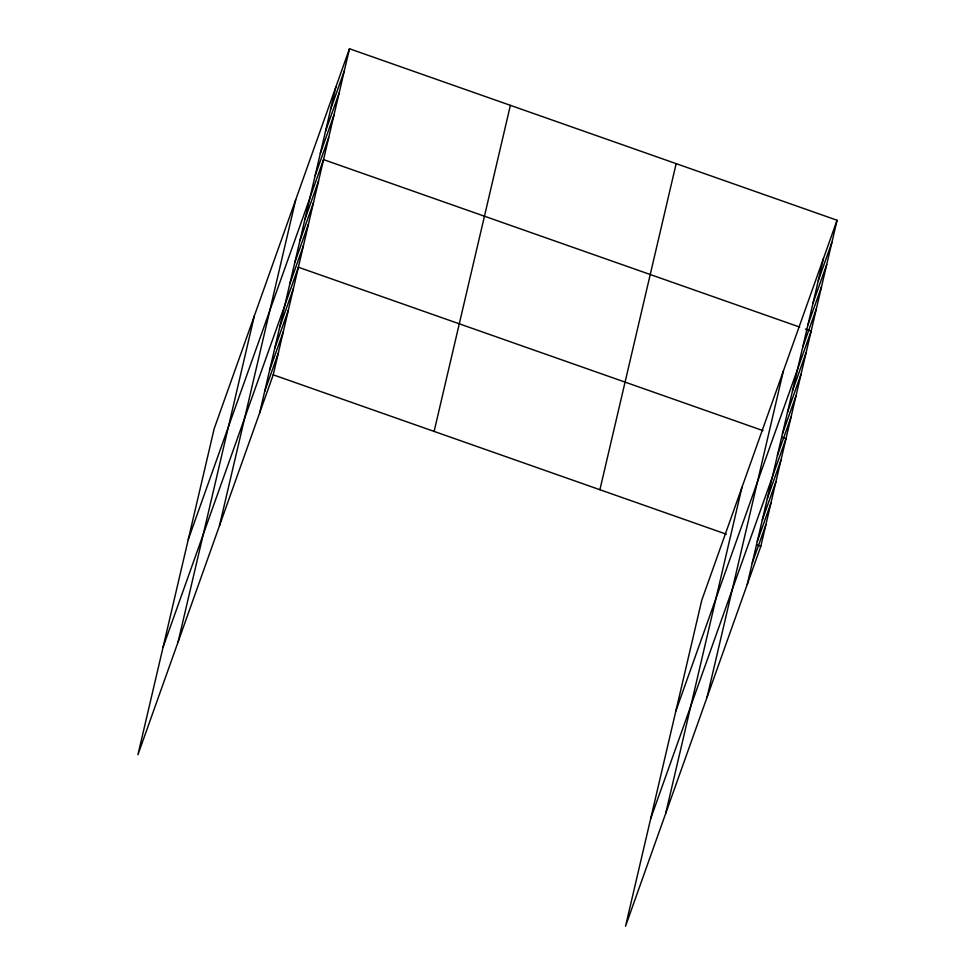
<?xml version="1.0" encoding="UTF-8"?>
<svg xmlns="http://www.w3.org/2000/svg" width="975" height="975" viewBox="0 0 975 975"><rect width="100%" height="100%" fill="white"/><g stroke="black" fill="none" stroke-linecap="round" stroke-linejoin="round"><path stroke-width="1.46" d="M178.084 641.989L254.341 315.912M219.46 525.793L295.717 199.729M259.618 413.022L335.875 86.946M349.477 48.75L214.183 428.683L137.926 754.76L273.219 374.827L349.477 48.75L837.074 220.24L760.817 546.317L625.523 926.25L701.781 600.173L837.074 220.24M434.119 431.413L510.388 105.337M599.905 489.718L676.162 163.654M665.681 813.479L741.938 487.403M707.058 697.283L783.315 371.219M747.216 584.513L823.473 258.436M330.683 109.127L344.297 70.919M325.504 131.296L339.105 93.1M320.312 153.465L333.925 115.269M315.132 175.646L328.733 137.438M188.26 539.553L323.554 159.62L799.646 327.064M304.919 219.338L318.52 181.131M299.886 240.862L313.487 202.654M294.852 262.373L308.453 224.177M289.819 283.896L303.42 245.7M163.093 647.156L298.387 267.223L762.986 430.621M279.752 326.942L293.353 288.734M274.718 348.465L288.32 310.257M269.685 369.976L283.286 331.78M264.652 391.499L278.253 353.303M818.281 280.617L831.882 242.409M813.101 302.786L826.703 264.591M807.909 324.955L821.511 286.76M802.73 347.137L816.331 308.929M675.858 711.043L811.139 331.11L805.399 329.087M792.504 390.829L806.106 352.621M787.471 412.352L801.072 374.144M782.438 433.863L796.039 395.667M777.404 455.386L791.005 417.19M650.691 818.647L785.984 438.713L781.67 437.19M767.337 498.432L780.951 460.224M762.304 519.955L775.917 481.747M757.27 541.466L770.884 503.271M752.249 562.989L765.85 524.794M273.219 374.827L726.338 534.19M756.503 544.793L760.817 546.317"/></g></svg>
